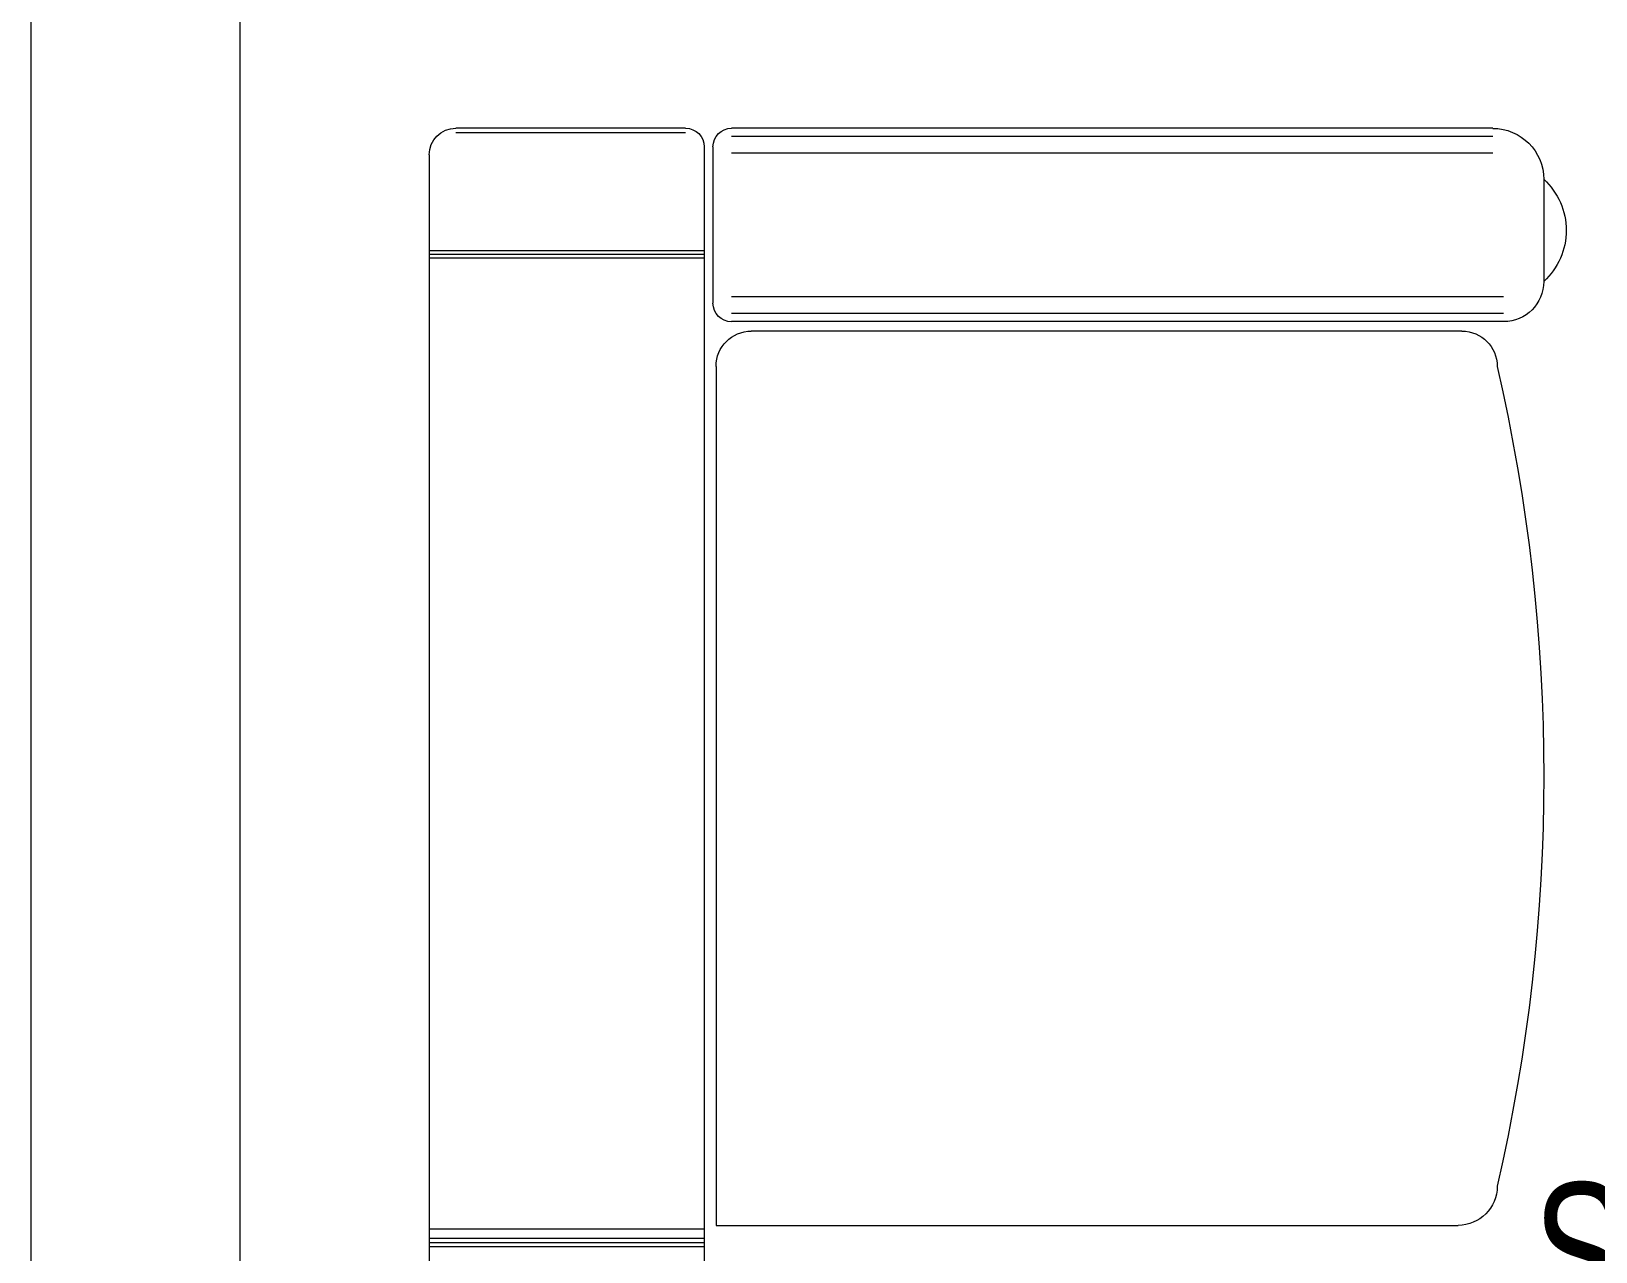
# Model space of a CAD drawing. Header units: metres. Extents: x -18745 to 220762, y -1579758 to -1356048.
# Drawn here: x 161807 to 162930, y -1422403 to -1421527 of the extents above; entities that cross this region are included whole.
import ezdxf

# ---------------------------------------------------------------- set-up
doc = ezdxf.new("R2010")
doc.units = ezdxf.units.M
doc.layers.get('0').update_dxf_attribs({"lineweight": 0})
for name, color, linetype, lineweight in [('A-100 - Copy$0$72_EGR_BASE_TEXT', 8, 'Continuous', 0), ('A-100 - Copy$0$Medical Equipment and Furniture', 8, 'Continuous', 0), ('A-100 - Copy$0$Medical Equipment and Furniture1', 8, 'Continuous', 5), ('A-100 - Copy$0$Walls', 8, 'Continuous', 0)]:
    doc.layers.add(name, color=color, linetype=linetype, lineweight=lineweight)
doc.styles.add('A-100 - Copy$0$X3G_ENTITY_2587EA', font='swisscl.ttf', dxfattribs={"height": 200})

# ---------------------------------------------------------------- blocks, each defined once
blk = doc.blocks.new('A-100 - Copy$0$GF21008-P')
at = {"layer": 'A-100 - Copy$0$Medical Equipment and Furniture1'}
for p, q in [((-0.7709, 0), (0.7906, 0)), ((-0.7019, -0.1974), (-0.7019, 0)), ((-0.6994, -0.1974), (-0.6994, 0)), ((-0.6968, -0.1974), (-0.6968, 0)), ((0, -0.1974), (0, 0)), ((0.0069, -0.1974), (0.0069, 0)), ((0.0099, -0.1974), (0.0099, 0)), ((0.0128, -0.1974), (0.0128, 0)), ((-0.79, -0.1841), (-0.79, -0.0191)), ((-0.7866, -0.1841), (-0.7866, -0.0191)), ((-0.7767, -0.1974), (0.7964, -0.1974)), ((-0.7767, -0.2037), (-0.6644, -0.2037)), ((-0.6191, -0.2059), (-0.0026, -0.2059)), ((-0.0026, -0.2059), (-0.0026, -0.7385)), ((-0.79, -0.7634), (-0.79, -0.217)), ((-0.784, -0.7634), (-0.784, -0.217)), ((-0.7722, -0.7634), (-0.7722, -0.217)), ((-0.6689, -0.7712), (-0.6689, -0.217)), ((-0.6571, -0.7712), (-0.6571, -0.217)), ((-0.6512, -0.7712), (-0.6512, -0.217)), ((-0.6444, -0.7413), (-0.6444, -0.2312)), ((-0.7533, -0.8), (-0.68, -0.8))]:
    blk.add_line(p, q, dxfattribs=at)
for centre, radius, start, end in [((-0.7709, -0.0191), 0.0191, 90, 180), ((-0.7767, -0.1841), 0.0133, 180, 270), ((-0.7767, -0.217), 0.0133, 90, 180), ((-0.6644, -0.217), 0.0133, 0, 90), ((-0.6191, -0.2312), 0.0253, 90, 180), ((-0.0307, -0.7385), 0.0281, 270, 0), ((-0.6191, -0.7413), 0.0253, 180, 270), ((-0.7533, -0.7634), 0.0366, 180, 270), ((-0.68, -0.7712), 0.0288, 270, 0), ((-0.3249, 0.51), 1.31, 257.0217, 282.9783), ((-0.7167, -0.7662), 0.0499, 222.6462, 317.3538)]:
    blk.add_arc(centre, radius, start, end, dxfattribs=at)
blk = doc.blocks.new('A-100 - Copy')
at = {"layer": 'A-100 - Copy$0$Walls'}
for p, q in [((161807.3, -1424712.7, 0), (161807.3, -1411222.7, 0)), ((161957.3, -1423972.7, 0), (161957.3, -1419830.8, 0))]:
    blk.add_line(p, q, dxfattribs=at)
at = {"layer": 'A-100 - Copy$0$Medical Equipment and Furniture', "xscale": -1000.000000000003, "yscale": 1000.000000000003, "zscale": 1000, "rotation": 90}
blk.add_blockref('A-100 - Copy$0$GF21008-P', (162092.9, -1422386.3, 0), dxfattribs=at)
at = {"layer": 'A-100 - Copy$0$72_EGR_BASE_TEXT', "insert": (163409.2, -1422353.1), "char_height": 100, "attachment_point": 2, "style": 'A-100 - Copy$0$X3G_ENTITY_2587EA'}
blk.add_mtext('SEMEN COLLECTION', dxfattribs=at)

msp = doc.modelspace()

# ---------------------------------------------------------------- block references
msp.add_blockref('A-100 - Copy', (0, 0))

doc.saveas('drawing.dxf')
